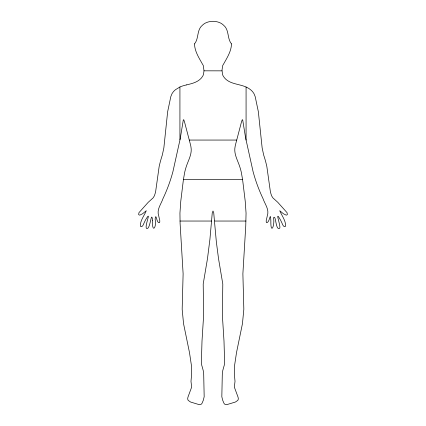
<?xml version="1.0" encoding="UTF-8"?>
<svg xmlns="http://www.w3.org/2000/svg" width="426" height="426" viewBox="0 0 426 426"><rect width="100%" height="100%" fill="white"/><g stroke="black" fill="none" stroke-linecap="round" stroke-linejoin="round"><path stroke-width="0.64" d="M245.967 221.041L214.448 221.041L216.349 241.877L218.394 257.671A268.678 268.678 0 0 0 219.544 264.684L222.798 284.014L222.388 315.56L224.001 341.125L224.608 362.121L224.278 365.125A14.825 14.825 0 0 1 223.767 366.861L222.745 370.668L222.292 374.55L221.829 396.707L222.649 400.158L224.007 403.374L224.875 404.322L226.6 404.7L235.37 402.048L237.846 400.365L238.347 398.97L238.054 397.133L234.343 387.127L235.014 381.35L234.316 373.57L234.465 366.248L236.499 352.669L242.447 323.68L243.805 309.633A20.427 20.427 0 0 0 243.821 308.813L242.884 273.79L245.749 225.998L246.058 213.149L245.222 201.173L242.586 179.591L241.286 172.205A64.475 64.475 0 0 0 239.929 167.242C237.884 160.527 233.501 153.845 235.12 146.523A27.562 27.562 0 0 1 235.487 144.771L241.27 122.741A21.864 21.864 0 0 1 241.483 122.012L242.181 119.85L242.671 119.781L245.541 137.582L253.06 171.55A158.813 158.813 0 0 0 262.975 198.521C264.865 204.16 269.546 209.571 267.294 215.785A97.405 97.405 0 0 1 266.841 217.878L266.165 220.961L266.33 222.324A0.895 0.895 0 0 0 266.798 222.665C269.86 222.441 270.398 210.119 270.856 221.105C270.601 235.306 275.047 225.37 273.508 217.84C276.064 213.676 275.42 231.068 279.685 228.299C281.16 226.281 274.104 208.703 280.484 219.96A87.772 87.772 0 0 1 281.155 221.323A77.106 77.106 0 0 1 282.071 223.299C282.465 224.646 284.185 228.144 285.718 226.03C285.67 220.466 281.826 215.652 279.717 210.716L283.482 213.799L286.07 215.082A2.828 2.828 0 0 0 286.868 214.97L287.374 214.48L287.039 212.654L277.8 202.323L272.917 197.904L271.559 195.747L270.43 192.083L266.868 166.688A107.24 107.24 0 0 0 263.689 155.101L262.144 147.897L258.353 111.734L255.19 96.617L253.971 93.635L252.703 91.824A17.572 17.572 0 0 0 250.419 89.63C242.426 83.001 229.252 85.78 223.32 76.238A10.112 10.112 0 0 1 222.516 74.385L222.005 70.136L222.686 65.657A6.566 6.566 0 0 1 223.378 64.417C226.77 58.271 231.052 51.85 231.467 44.602A3.041 3.041 0 0 0 231.472 43.883M221.994 70.849L204.006 70.822L203.484 74.385A10.112 10.112 0 0 1 202.68 76.238C199.347 81.808 192.536 83.517 186.631 84.865M214.427 220.801L213.73 212.766L213 210.998L212.255 212.872L209.922 239.279L207.606 257.671A268.678 268.678 0 0 1 206.456 264.684L203.202 284.014L203.612 315.56L201.999 341.125L201.391 362.121L201.722 365.125A14.825 14.825 0 0 0 202.233 366.861L203.255 370.668L203.708 374.55L204.171 396.707L203.351 400.158L201.993 403.374L201.125 404.322L199.4 404.7L190.63 402.048L188.154 400.365L187.653 398.97L187.946 397.133L191.657 387.127L190.986 381.35L191.684 373.57L191.535 366.248L189.501 352.669L183.553 323.68L182.195 309.633A20.427 20.427 0 0 1 182.179 308.813L183.116 273.79L180.097 223.421L179.942 213.149L180.778 201.173L183.414 179.591L184.714 172.205A64.475 64.475 0 0 1 186.071 167.242C188.047 160.645 192.355 154.153 190.954 146.965A27.008 27.008 0 0 0 190.513 144.771L184.73 122.741A21.864 21.864 0 0 0 184.517 122.012L183.819 119.85L183.329 119.781L180.262 138.509M194.528 43.883C199.048 38.51 196.53 29.836 202.558 25.102A13.281 13.281 0 0 1 205.556 22.983C210.156 20.72 215.844 20.725 220.444 22.983A13.281 13.281 0 0 1 223.442 25.102C229.47 29.836 226.951 38.51 231.472 43.883M180.198 138.817L179.996 139.749M189.33 140.058L236.67 140.058M183.414 179.591L242.586 179.591M179.98 221.041L211.552 221.041M204.006 70.822L203.314 65.657A6.566 6.566 0 0 0 202.622 64.417C199.23 58.271 194.954 51.85 194.533 44.602A3.041 3.041 0 0 1 194.528 43.883M246.074 87.016L246.074 140.058M179.905 86.957A39.314 39.314 0 0 1 186.636 84.902M152.556 220.279C151.741 233.549 156.875 228.102 155.117 219.044C156.161 211.914 156.496 223.357 159.202 222.665A0.895 0.895 0 0 0 159.67 222.324L159.835 220.961L159.159 217.878A97.405 97.405 0 0 1 158.706 215.785C156.454 209.571 161.135 204.16 163.025 198.521A158.813 158.813 0 0 0 172.945 171.55L179.926 140.058L179.926 87.016L175.581 89.63A17.572 17.572 0 0 0 173.297 91.824L172.029 93.635L170.81 96.617L167.647 111.734L163.856 147.897L162.306 155.101A107.24 107.24 0 0 0 159.132 166.688L155.57 192.083L154.441 195.747L153.083 197.904L148.2 202.323L138.961 212.654L138.626 214.48L139.132 214.97A2.828 2.828 0 0 0 139.93 215.082L142.518 213.799L146.283 210.716C144.308 215.689 139.989 220.663 140.388 226.254C142.162 227.867 143.413 224.582 143.929 223.299A77.106 77.106 0 0 1 144.845 221.323A87.772 87.772 0 0 1 145.516 219.96C152.519 208.154 143.85 227.372 146.725 228.512C150.458 229.784 151.278 209.352 152.556 220.279"/></g></svg>
